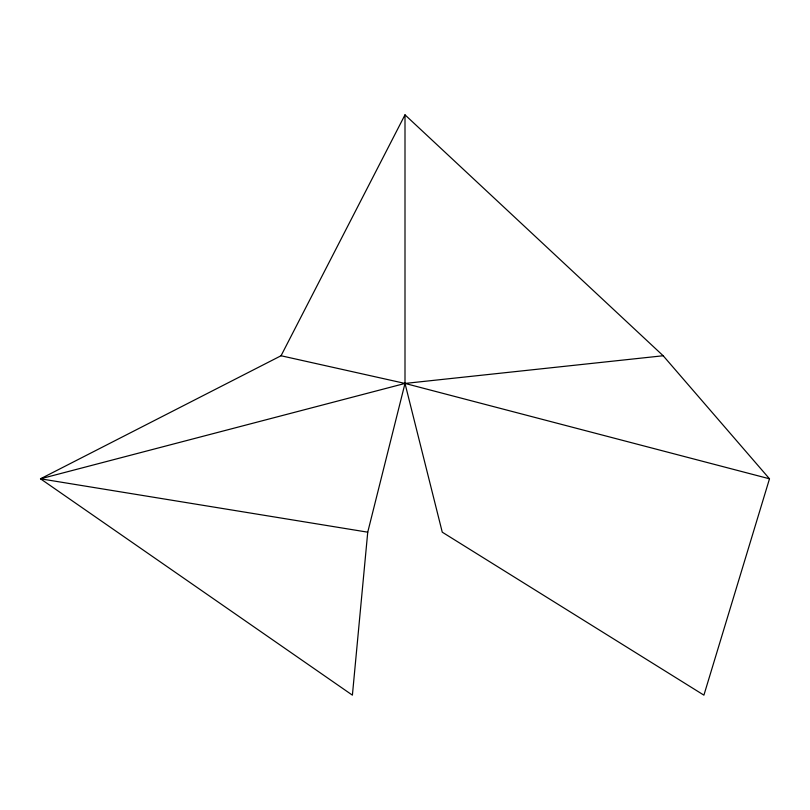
<?xml version="1.0" encoding="UTF-8"?>
<svg xmlns="http://www.w3.org/2000/svg" width="810" height="810" viewBox="0 0 810 810"><rect width="100%" height="100%" fill="white"/><g stroke="black" fill="none" stroke-linecap="round" stroke-linejoin="round"><path stroke-width="1.21" d="M663.177 355.752L405 383.434L367.74 532.18L352.401 695.152L40.5 478.801L281.05 355.752L405 114.848L663.177 355.752L769.5 478.801L703.91 695.152L442.26 532.18L405 383.434L405 114.848M769.5 478.801L405 383.434L40.5 478.801L367.74 532.18M281.05 355.752L405 383.434"/></g></svg>
